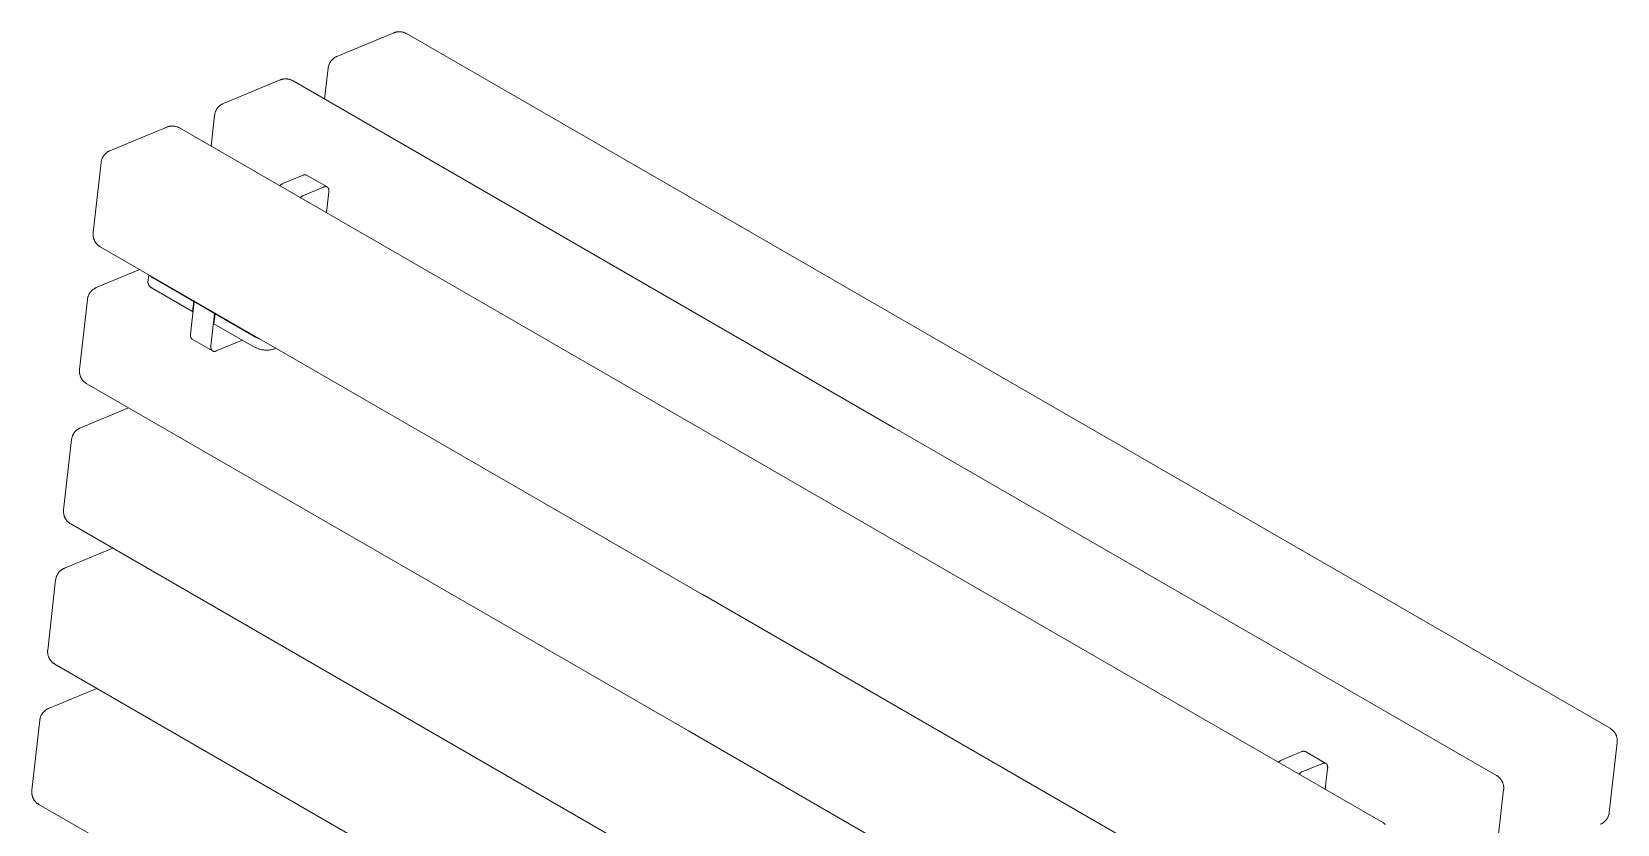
# Model space of a CAD drawing. Header units: inches. Extents: x -6 to 177, y -6 to 113.
# Drawn here: x 155.22 to 176.78, y 101.92 to 112.7 of the extents above; entities that cross this region are included whole.
import ezdxf

# ---------------------------------------------------------------- set-up
doc = ezdxf.new("R2010")
doc.units = ezdxf.units.IN
doc.layers.add('ZANO_R', color=7, linetype='Continuous', lineweight=0)

msp = doc.modelspace()

# ---------------------------------------------------------------- linework, layer by layer
at = {"layer": 'ZANO_R'}
for p, q in [((159.37214, 112.36778), (160.14417, 112.68862)), ((160.14417, 112.68862), (160.15039, 112.69108)), ((160.15039, 112.69108), (160.15669, 112.69333)), ((160.15669, 112.69333), (160.16306, 112.69536)), ((160.16306, 112.69536), (160.1695, 112.69718)), ((160.1695, 112.69718), (160.17599, 112.69878)), ((160.17599, 112.69878), (160.18254, 112.70015)), ((160.18254, 112.70015), (160.18913, 112.7013)), ((160.18913, 112.7013), (160.19575, 112.70223)), ((160.19575, 112.70223), (160.20241, 112.70293)), ((160.20241, 112.70293), (160.20908, 112.70341)), ((160.20908, 112.70341), (160.21576, 112.70365)), ((160.21576, 112.70365), (160.22245, 112.70367)), ((160.22245, 112.70367), (160.22914, 112.70347)), ((160.22914, 112.70347), (160.23582, 112.70303)), ((160.23582, 112.70303), (160.24247, 112.70237)), ((160.24247, 112.70237), (160.2491, 112.70149)), ((160.2491, 112.70149), (160.2557, 112.70038)), ((160.2557, 112.70038), (160.26225, 112.69904)), ((160.26225, 112.69904), (160.26876, 112.69749)), ((160.26876, 112.69749), (160.27521, 112.69571)), ((160.27521, 112.69571), (160.28159, 112.69372)), ((160.28159, 112.69372), (160.28791, 112.69151)), ((160.28791, 112.69151), (160.29414, 112.68908)), ((160.29414, 112.68908), (160.30029, 112.68645)), ((160.30029, 112.68645), (160.30635, 112.68361)), ((160.30635, 112.68361), (160.3123, 112.68056)), ((160.3123, 112.68056), (160.31815, 112.67732)), ((160.31815, 112.67732), (168.49946, 107.95384)), ((159.31537, 112.33175), (159.32045, 112.3362)), ((159.32045, 112.3362), (159.32568, 112.34048)), ((159.32568, 112.34048), (159.33105, 112.34458)), ((159.33105, 112.34458), (159.33657, 112.34848)), ((159.33657, 112.34848), (159.34221, 112.3522)), ((159.34221, 112.3522), (159.34797, 112.35572)), ((159.34797, 112.35572), (159.35386, 112.35905)), ((159.35386, 112.35905), (159.35985, 112.36217)), ((159.35985, 112.36217), (159.36595, 112.36508)), ((159.36595, 112.36508), (159.37214, 112.36778)), ((159.20435, 111.78723), (159.25208, 112.20816)), ((159.25208, 112.20816), (159.25296, 112.21486)), ((159.25296, 112.21486), (159.25406, 112.22153)), ((159.25406, 112.22153), (159.2554, 112.22815)), ((159.2554, 112.22815), (159.25696, 112.23472)), ((159.25696, 112.23472), (159.25874, 112.24124)), ((159.25874, 112.24124), (159.26075, 112.24769)), ((159.26075, 112.24769), (159.26298, 112.25407)), ((159.26298, 112.25407), (159.26542, 112.26037)), ((159.26542, 112.26037), (159.26808, 112.26658)), ((159.26808, 112.26658), (159.27095, 112.2727)), ((159.27095, 112.2727), (159.27403, 112.27871)), ((159.27403, 112.27871), (159.27732, 112.28462)), ((159.27732, 112.28462), (159.2808, 112.29041)), ((159.2808, 112.29041), (159.28449, 112.29607)), ((159.28449, 112.29607), (159.28836, 112.30161)), ((159.28836, 112.30161), (159.29242, 112.30701)), ((159.29242, 112.30701), (159.29667, 112.31226)), ((159.29667, 112.31226), (159.30109, 112.31737)), ((159.30109, 112.31737), (159.30568, 112.32233)), ((159.30568, 112.32233), (159.31045, 112.32712)), ((159.31045, 112.32712), (159.31537, 112.33175)), ((157.8281, 111.72609), (158.60012, 112.04693)), ((158.60012, 112.04693), (158.60634, 112.04939)), ((158.60634, 112.04939), (158.61264, 112.05164)), ((158.61264, 112.05164), (158.61901, 112.05368)), ((158.61901, 112.05368), (158.62545, 112.05549)), ((158.62545, 112.05549), (158.63195, 112.05709)), ((158.63195, 112.05709), (158.63849, 112.05846)), ((158.63849, 112.05846), (158.64508, 112.05962)), ((158.64508, 112.05962), (158.65171, 112.06054)), ((158.65171, 112.06054), (158.65836, 112.06124)), ((158.65836, 112.06124), (158.66503, 112.06172)), ((158.66503, 112.06172), (158.67172, 112.06197)), ((158.67172, 112.06197), (158.67841, 112.06199)), ((158.67841, 112.06199), (158.68509, 112.06178)), ((158.68509, 112.06178), (158.69177, 112.06135)), ((158.69177, 112.06135), (158.69843, 112.06069)), ((158.69843, 112.06069), (158.70506, 112.0598)), ((158.70506, 112.0598), (158.71165, 112.05869)), ((158.71165, 112.05869), (158.71821, 112.05736)), ((158.71821, 112.05736), (158.72471, 112.0558)), ((158.72471, 112.0558), (158.73116, 112.05402)), ((158.73116, 112.05402), (158.73755, 112.05203)), ((158.73755, 112.05203), (158.74386, 112.04982)), ((158.74386, 112.04982), (158.7501, 112.0474)), ((158.7501, 112.0474), (158.75625, 112.04476)), ((158.75625, 112.04476), (158.7623, 112.04192)), ((158.7623, 112.04192), (158.76826, 112.03888)), ((158.76826, 112.03888), (158.77411, 112.03563)), ((158.77411, 112.03563), (166.95541, 107.31215)), ((157.7664, 111.68543), (157.77132, 111.69006)), ((157.77132, 111.69006), (157.7764, 111.69451)), ((157.7764, 111.69451), (157.78163, 111.69879)), ((157.78163, 111.69879), (157.78701, 111.70289)), ((157.78701, 111.70289), (157.79252, 111.7068)), ((157.79252, 111.7068), (157.79816, 111.71052)), ((157.79816, 111.71052), (157.80393, 111.71404)), ((157.80393, 111.71404), (157.80981, 111.71736)), ((157.80981, 111.71736), (157.81581, 111.72048)), ((157.81581, 111.72048), (157.8219, 111.72339)), ((157.8219, 111.72339), (157.8281, 111.72609)), ((157.66031, 111.14554), (157.70803, 111.56647)), ((157.70803, 111.56647), (157.70891, 111.57317)), ((157.70891, 111.57317), (157.71002, 111.57984)), ((157.71002, 111.57984), (157.71135, 111.58646)), ((157.71135, 111.58646), (157.71291, 111.59304)), ((157.71291, 111.59304), (157.71469, 111.59955)), ((157.71469, 111.59955), (157.7167, 111.606)), ((157.7167, 111.606), (157.71893, 111.61238)), ((157.71893, 111.61238), (157.72138, 111.61868)), ((157.72138, 111.61868), (157.72404, 111.62489)), ((157.72404, 111.62489), (157.72691, 111.63101)), ((157.72691, 111.63101), (157.72999, 111.63702)), ((157.72999, 111.63702), (157.73327, 111.64293)), ((157.73327, 111.64293), (157.73676, 111.64872)), ((157.73676, 111.64872), (157.74044, 111.65438)), ((157.74044, 111.65438), (157.74431, 111.65992)), ((157.74431, 111.65992), (157.74837, 111.66532)), ((157.74837, 111.66532), (157.75262, 111.67058)), ((157.75262, 111.67058), (157.75704, 111.67569)), ((157.75704, 111.67569), (157.76164, 111.68064)), ((157.76164, 111.68064), (157.7664, 111.68543)), ((156.28405, 111.0844), (157.05607, 111.40524)), ((157.05607, 111.40524), (157.06229, 111.40771)), ((157.06229, 111.40771), (157.06859, 111.40996)), ((157.06859, 111.40996), (157.07497, 111.41199)), ((157.07497, 111.41199), (157.0814, 111.41381)), ((157.0814, 111.41381), (157.0879, 111.4154)), ((157.0879, 111.4154), (157.09445, 111.41678)), ((157.09445, 111.41678), (157.10104, 111.41793)), ((157.10104, 111.41793), (157.10766, 111.41885)), ((157.10766, 111.41885), (157.11431, 111.41956)), ((157.11431, 111.41956), (157.12099, 111.42003)), ((157.12099, 111.42003), (157.12767, 111.42028)), ((157.12767, 111.42028), (157.13436, 111.4203)), ((157.13436, 111.4203), (157.14105, 111.42009)), ((157.14105, 111.42009), (157.14772, 111.41966)), ((157.14772, 111.41966), (157.15438, 111.419)), ((157.15438, 111.419), (157.16101, 111.41811)), ((157.16101, 111.41811), (157.16761, 111.417)), ((157.16761, 111.417), (157.17416, 111.41567)), ((157.17416, 111.41567), (157.18067, 111.41411)), ((157.18067, 111.41411), (157.18712, 111.41234)), ((157.18712, 111.41234), (157.1935, 111.41034)), ((157.1935, 111.41034), (157.19982, 111.40813)), ((157.19982, 111.40813), (157.20605, 111.40571)), ((157.20605, 111.40571), (157.2122, 111.40308)), ((157.2122, 111.40308), (157.21826, 111.40023)), ((157.21826, 111.40023), (157.22421, 111.39719)), ((157.22421, 111.39719), (157.23006, 111.39394)), ((157.23006, 111.39394), (165.41137, 106.67046)), ((156.21759, 111.03895), (156.22235, 111.04374)), ((156.22235, 111.04374), (156.22728, 111.04837)), ((156.22728, 111.04837), (156.23236, 111.05283)), ((156.23236, 111.05283), (156.23759, 111.0571)), ((156.23759, 111.0571), (156.24296, 111.0612)), ((156.24296, 111.0612), (156.24847, 111.06511)), ((156.24847, 111.06511), (156.25411, 111.06883)), ((156.25411, 111.06883), (156.25988, 111.07235)), ((156.25988, 111.07235), (156.26576, 111.07567)), ((156.26576, 111.07567), (156.27176, 111.07879)), ((156.27176, 111.07879), (156.27786, 111.0817)), ((156.27786, 111.0817), (156.28405, 111.0844)), ((156.05583, 109.97089), (156.16399, 110.92478)), ((156.16399, 110.92478), (156.16486, 110.93148)), ((156.16486, 110.93148), (156.16597, 110.93815)), ((156.16597, 110.93815), (156.1673, 110.94477)), ((156.1673, 110.94477), (156.16886, 110.95135)), ((156.16886, 110.95135), (156.17065, 110.95787)), ((156.17065, 110.95787), (156.17266, 110.96432)), ((156.17266, 110.96432), (156.17488, 110.9707)), ((156.17488, 110.9707), (156.17733, 110.977)), ((156.17733, 110.977), (156.17999, 110.98321)), ((156.17999, 110.98321), (156.18286, 110.98932)), ((156.18286, 110.98932), (156.18594, 110.99534)), ((156.18594, 110.99534), (156.18923, 111.00124)), ((156.18923, 111.00124), (156.19271, 111.00703)), ((156.19271, 111.00703), (156.19639, 111.0127)), ((156.19639, 111.0127), (156.20027, 111.01823)), ((156.20027, 111.01823), (156.20433, 111.02363)), ((156.20433, 111.02363), (156.20857, 111.02889)), ((156.20857, 111.02889), (156.213, 111.034)), ((156.213, 111.034), (156.21759, 111.03895)), ((158.60007, 110.61289), (158.59687, 110.60979)), ((158.60336, 110.61588), (158.60007, 110.61289)), ((158.60674, 110.61876), (158.60336, 110.61588)), ((158.61022, 110.62154), (158.60674, 110.61876)), ((158.61377, 110.62422), (158.61022, 110.62154)), ((158.61741, 110.62677), (158.61377, 110.62422)), ((158.62113, 110.62922), (158.61741, 110.62677)), ((158.62492, 110.63155), (158.62113, 110.62922)), ((158.62492, 110.63155), (158.62774, 110.63312)), ((158.62774, 110.63312), (158.63062, 110.63461)), ((158.63062, 110.63461), (158.63354, 110.636)), ((158.63354, 110.636), (158.63651, 110.6373)), ((158.91223, 110.75189), (158.63651, 110.6373)), ((158.91387, 110.75268), (158.91223, 110.75189)), ((158.91554, 110.75341), (158.91387, 110.75268)), ((158.91724, 110.75408), (158.91554, 110.75341)), ((158.91895, 110.75469), (158.91724, 110.75408)), ((158.92069, 110.75525), (158.91895, 110.75469)), ((158.92244, 110.75574), (158.92069, 110.75525)), ((158.92421, 110.75618), (158.92244, 110.75574)), ((158.92599, 110.75655), (158.92421, 110.75618)), ((158.92779, 110.75687), (158.92599, 110.75655)), ((158.92959, 110.75712), (158.92779, 110.75687)), ((158.9314, 110.75731), (158.92959, 110.75712)), ((158.93322, 110.75744), (158.9314, 110.75731)), ((158.93504, 110.7575), (158.93322, 110.75744)), ((158.93687, 110.75751), (158.93504, 110.7575)), ((158.93869, 110.75745), (158.93687, 110.75751)), ((158.9405, 110.75733), (158.93869, 110.75745)), ((158.94232, 110.75714), (158.9405, 110.75733)), ((158.94412, 110.7569), (158.94232, 110.75714)), ((158.94592, 110.75659), (158.94412, 110.7569)), ((158.9477, 110.75623), (158.94592, 110.75659)), ((158.94948, 110.7558), (158.9477, 110.75623)), ((158.95123, 110.75531), (158.94948, 110.7558)), ((158.95297, 110.75476), (158.95123, 110.75531)), ((158.95469, 110.75415), (158.95297, 110.75476)), ((158.95638, 110.75349), (158.95469, 110.75415)), ((158.95806, 110.75276), (158.95638, 110.75349)), ((158.9597, 110.75198), (158.95806, 110.75276)), ((158.9597, 110.75198), (159.23718, 110.59178)), ((158.59687, 110.60979), (158.59377, 110.6066)), ((158.87529, 110.44905), (158.87219, 110.44586)), ((158.87848, 110.45214), (158.87529, 110.44905)), ((158.88178, 110.45513), (158.87848, 110.45214)), ((158.88516, 110.45802), (158.88178, 110.45513)), ((158.88863, 110.4608), (158.88516, 110.45802)), ((158.89219, 110.46347), (158.88863, 110.4608)), ((158.89583, 110.46603), (158.89219, 110.46347)), ((158.89954, 110.46847), (158.89583, 110.46603)), ((158.90333, 110.4708), (158.89954, 110.46847)), ((158.90616, 110.47238), (158.90333, 110.4708)), ((158.90903, 110.47387), (158.90616, 110.47238)), ((158.91196, 110.47526), (158.90903, 110.47387)), ((158.91492, 110.47656), (158.91196, 110.47526)), ((159.19064, 110.59115), (158.91492, 110.47656)), ((159.19248, 110.59188), (159.19064, 110.59115)), ((159.19432, 110.59258), (159.19248, 110.59188)), ((159.19617, 110.59322), (159.19432, 110.59258)), ((159.19803, 110.59382), (159.19617, 110.59322)), ((159.19989, 110.59437), (159.19803, 110.59382)), ((159.20176, 110.59487), (159.19989, 110.59437)), ((159.20363, 110.59531), (159.20176, 110.59487)), ((159.2055, 110.5957), (159.20363, 110.59531)), ((159.20737, 110.59603), (159.2055, 110.5957)), ((159.20924, 110.5963), (159.20737, 110.59603)), ((159.2111, 110.59651), (159.20924, 110.5963)), ((159.21296, 110.59666), (159.2111, 110.59651)), ((159.2148, 110.59675), (159.21296, 110.59666)), ((159.21572, 110.59677), (159.2148, 110.59675)), ((159.21664, 110.59677), (159.21572, 110.59677)), ((159.21756, 110.59676), (159.21664, 110.59677)), ((159.21847, 110.59673), (159.21756, 110.59676)), ((159.21937, 110.59669), (159.21847, 110.59673)), ((159.22028, 110.59662), (159.21937, 110.59669)), ((159.22118, 110.59655), (159.22028, 110.59662)), ((159.22207, 110.59645), (159.22118, 110.59655)), ((159.22296, 110.59634), (159.22207, 110.59645)), ((159.22385, 110.59621), (159.22296, 110.59634)), ((159.22473, 110.59606), (159.22385, 110.59621)), ((159.22561, 110.5959), (159.22473, 110.59606)), ((159.22648, 110.59572), (159.22561, 110.5959)), ((159.22734, 110.59552), (159.22648, 110.59572)), ((159.2282, 110.5953), (159.22734, 110.59552)), ((159.22905, 110.59507), (159.2282, 110.5953)), ((159.2299, 110.59482), (159.22905, 110.59507)), ((159.22959, 110.23951), (159.26177, 110.52332)), ((159.23074, 110.59455), (159.2299, 110.59482)), ((159.23157, 110.59426), (159.23074, 110.59455)), ((159.23239, 110.59396), (159.23157, 110.59426)), ((159.23321, 110.59364), (159.23239, 110.59396)), ((159.23402, 110.5933), (159.23321, 110.59364)), ((159.23482, 110.59294), (159.23402, 110.5933)), ((159.23561, 110.59257), (159.23482, 110.59294)), ((159.2364, 110.59218), (159.23561, 110.59257)), ((159.23717, 110.59177), (159.2364, 110.59218)), ((159.23794, 110.59134), (159.23717, 110.59177)), ((159.2387, 110.5909), (159.23794, 110.59134)), ((159.23945, 110.59043), (159.2387, 110.5909)), ((159.24019, 110.58996), (159.23945, 110.59043)), ((159.24092, 110.58946), (159.24019, 110.58996)), ((159.24164, 110.58895), (159.24092, 110.58946)), ((159.24235, 110.58842), (159.24164, 110.58895)), ((159.24305, 110.58787), (159.24235, 110.58842)), ((159.24374, 110.58731), (159.24305, 110.58787)), ((159.24442, 110.58673), (159.24374, 110.58731)), ((159.24508, 110.58613), (159.24442, 110.58673)), ((159.24574, 110.58552), (159.24508, 110.58613)), ((159.24638, 110.58489), (159.24574, 110.58552)), ((159.24702, 110.58425), (159.24638, 110.58489)), ((159.24764, 110.58359), (159.24702, 110.58425)), ((159.24825, 110.58291), (159.24764, 110.58359)), ((159.24885, 110.58222), (159.24825, 110.58291)), ((159.24944, 110.58151), (159.24885, 110.58222)), ((159.25001, 110.58079), (159.24944, 110.58151)), ((159.25058, 110.58005), (159.25001, 110.58079)), ((159.25113, 110.5793), (159.25058, 110.58005)), ((159.25167, 110.57853), (159.25113, 110.5793)), ((159.25219, 110.57775), (159.25167, 110.57853)), ((159.25271, 110.57696), (159.25219, 110.57775)), ((159.25321, 110.57615), (159.25271, 110.57696)), ((159.25369, 110.57533), (159.25321, 110.57615)), ((159.25417, 110.57449), (159.25369, 110.57533)), ((159.25463, 110.57364), (159.25417, 110.57449)), ((159.25508, 110.57278), (159.25463, 110.57364)), ((159.25552, 110.57191), (159.25508, 110.57278)), ((159.25635, 110.57012), (159.25552, 110.57191)), ((159.25713, 110.56829), (159.25635, 110.57012)), ((159.25785, 110.56642), (159.25713, 110.56829)), ((159.25853, 110.5645), (159.25785, 110.56642)), ((159.25915, 110.56255), (159.25853, 110.5645)), ((159.25972, 110.56055), (159.25915, 110.56255)), ((159.26023, 110.55853), (159.25972, 110.56055)), ((159.26069, 110.55647), (159.26023, 110.55853)), ((159.2611, 110.55438), (159.26069, 110.55647)), ((159.26146, 110.55226), (159.2611, 110.55438)), ((159.26177, 110.55011), (159.26146, 110.55226)), ((159.26203, 110.54795), (159.26177, 110.55011)), ((159.26177, 110.52332), (159.26221, 110.52784)), ((159.26223, 110.54576), (159.26203, 110.54795)), ((159.26221, 110.52784), (159.26236, 110.5301)), ((159.26239, 110.54356), (159.26223, 110.54576)), ((159.26236, 110.5301), (159.26248, 110.53236)), ((159.2625, 110.54134), (159.26239, 110.54356)), ((159.26248, 110.53236), (159.26255, 110.53462)), ((159.26256, 110.53911), (159.2625, 110.54134)), ((159.26255, 110.53462), (159.26258, 110.53687)), ((159.26258, 110.53687), (159.26256, 110.53911)), ((156.05478, 109.9575), (156.05519, 109.9642)), ((156.05519, 109.9642), (156.05583, 109.97089)), ((156.05459, 109.95078), (156.05478, 109.9575)), ((156.05464, 109.94407), (156.05459, 109.95078)), ((156.05491, 109.93735), (156.05464, 109.94407)), ((156.05541, 109.93066), (156.05491, 109.93735)), ((156.05614, 109.92398), (156.05541, 109.93066)), ((156.0571, 109.91733), (156.05614, 109.92398)), ((156.05828, 109.91072), (156.0571, 109.91733)), ((156.05969, 109.90415), (156.05828, 109.91072)), ((156.06132, 109.89764), (156.05969, 109.90415)), ((156.06317, 109.89118), (156.06132, 109.89764)), ((156.06525, 109.88479), (156.06317, 109.89118)), ((156.06754, 109.87848), (156.06525, 109.88479)), ((156.07004, 109.87224), (156.06754, 109.87848)), ((156.07275, 109.8661), (156.07004, 109.87224)), ((156.07567, 109.86005), (156.07275, 109.8661)), ((156.0788, 109.8541), (156.07567, 109.86005)), ((156.08213, 109.84827), (156.0788, 109.8541)), ((156.08565, 109.84255), (156.08213, 109.84827)), ((156.08937, 109.83696), (156.08565, 109.84255)), ((156.09328, 109.83149), (156.08937, 109.83696)), ((156.09737, 109.82617), (156.09328, 109.83149)), ((156.10164, 109.82098), (156.09737, 109.82617)), ((156.10608, 109.81595), (156.10164, 109.82098)), ((156.1107, 109.81106), (156.10608, 109.81595)), ((156.11547, 109.80634), (156.1107, 109.81106)), ((156.12041, 109.80179), (156.11547, 109.80634)), ((156.1255, 109.7974), (156.12041, 109.80179)), ((156.13073, 109.79319), (156.1255, 109.7974)), ((156.13611, 109.78917), (156.13073, 109.79319)), ((156.14162, 109.78532), (156.13611, 109.78917)), ((156.14726, 109.78167), (156.14162, 109.78532)), ((156.15302, 109.77821), (156.14726, 109.78167)), ((164.3349, 105.0544), (156.15302, 109.77821)), ((156.09918, 109.22213), (156.69052, 109.46789)), ((156.79983, 109.2968), (156.81132, 109.39814)), ((156.83259, 109.38587), (156.83611, 109.38205)), ((156.83611, 109.38205), (156.83977, 109.37835)), ((156.83977, 109.37835), (156.84354, 109.37478)), ((156.84354, 109.37478), (156.84744, 109.37133)), ((156.84744, 109.37133), (156.85145, 109.36802)), ((156.85145, 109.36802), (156.85556, 109.36485)), ((156.85556, 109.36485), (156.85978, 109.36182)), ((156.85978, 109.36182), (156.86411, 109.35893)), ((156.86411, 109.35893), (156.86852, 109.35619)), ((156.86852, 109.35619), (156.87303, 109.35359)), ((156.87303, 109.35359), (157.42429, 109.03532)), ((155.98578, 109.0956), (155.98779, 109.10205)), ((155.98779, 109.10205), (155.99001, 109.10843)), ((155.99001, 109.10843), (155.99246, 109.11473)), ((155.99246, 109.11473), (155.99512, 109.12094)), ((155.99512, 109.12094), (155.99799, 109.12705)), ((155.99799, 109.12705), (156.00107, 109.13307)), ((156.00107, 109.13307), (156.00436, 109.13897)), ((156.00436, 109.13897), (156.00784, 109.14476)), ((156.00784, 109.14476), (156.01152, 109.15043)), ((156.01152, 109.15043), (156.0154, 109.15596)), ((156.0154, 109.15596), (156.01946, 109.16136)), ((156.01946, 109.16136), (156.0237, 109.16662)), ((156.0237, 109.16662), (156.02813, 109.17173)), ((156.02813, 109.17173), (156.03272, 109.17668)), ((156.03272, 109.17668), (156.03748, 109.18148)), ((156.03748, 109.18148), (156.04241, 109.1861)), ((156.04241, 109.1861), (156.04749, 109.19056)), ((156.04749, 109.19056), (156.05272, 109.19484)), ((156.05272, 109.19484), (156.05809, 109.19893)), ((156.05809, 109.19893), (156.0636, 109.20284)), ((156.0636, 109.20284), (156.06924, 109.20656)), ((156.06924, 109.20656), (156.07501, 109.21008)), ((156.07501, 109.21008), (156.08089, 109.2134)), ((156.08089, 109.2134), (156.08689, 109.21652)), ((156.08689, 109.21652), (156.09299, 109.21943)), ((156.09299, 109.21943), (156.09918, 109.22213)), ((156.79983, 109.2968), (156.80008, 109.29367)), ((156.80008, 109.29367), (156.80045, 109.29055)), ((156.80045, 109.29055), (156.80092, 109.28744)), ((156.80092, 109.28744), (156.8015, 109.28436)), ((156.8015, 109.28436), (156.80218, 109.28129)), ((156.80218, 109.28129), (156.80296, 109.27825)), ((156.80296, 109.27825), (156.80385, 109.27524)), ((156.80385, 109.27524), (156.80484, 109.27226)), ((156.80484, 109.27226), (156.80594, 109.26931)), ((156.80594, 109.26931), (156.80713, 109.26641)), ((156.80713, 109.26641), (156.80842, 109.26355)), ((156.80842, 109.26355), (156.80981, 109.26073)), ((156.80981, 109.26073), (156.81129, 109.25796)), ((156.81129, 109.25796), (156.81287, 109.25525)), ((156.81287, 109.25525), (156.81454, 109.25259)), ((156.81454, 109.25259), (156.81629, 109.24998)), ((156.81629, 109.24998), (156.81814, 109.24744)), ((156.81814, 109.24744), (156.82007, 109.24497)), ((156.82007, 109.24497), (156.82209, 109.24256)), ((156.82209, 109.24256), (156.82418, 109.24022)), ((156.82418, 109.24022), (156.82636, 109.23796)), ((156.82636, 109.23796), (156.82861, 109.23577)), ((156.82861, 109.23577), (156.83093, 109.23365)), ((156.83093, 109.23365), (156.83333, 109.23162)), ((156.83333, 109.23162), (156.83579, 109.22967)), ((156.83579, 109.22967), (156.83832, 109.22781)), ((156.83832, 109.22781), (156.84091, 109.22604)), ((156.84091, 109.22604), (156.84356, 109.22435)), ((156.84356, 109.22435), (156.84626, 109.22275)), ((156.84626, 109.22275), (156.84902, 109.22125)), ((156.84902, 109.22125), (156.85183, 109.21985)), ((156.85183, 109.21985), (156.85468, 109.21854)), ((156.85468, 109.21854), (156.85758, 109.21732)), ((156.85758, 109.21732), (157.40884, 108.89905)), ((155.87096, 108.10862), (155.97912, 109.06252)), ((155.97912, 109.06252), (155.97999, 109.06922)), ((155.97999, 109.06922), (155.9811, 109.07588)), ((155.9811, 109.07588), (155.98243, 109.08251)), ((155.98243, 109.08251), (155.98399, 109.08908)), ((155.98399, 109.08908), (155.98578, 109.0956)), ((157.42986, 109.03211), (157.37965, 108.58923)), ((157.40884, 108.89905), (157.42429, 109.03532)), ((157.40884, 108.89905), (157.41507, 108.90164)), ((157.42429, 109.03532), (157.43327, 109.03906)), ((157.43884, 109.03584), (157.42986, 109.03211)), ((157.70828, 108.87137), (157.42986, 109.03211)), ((157.70828, 108.87137), (157.65806, 108.42848)), ((157.71384, 108.86815), (157.69839, 108.73188)), ((157.69839, 108.73188), (158.24965, 108.41361)), ((157.71726, 108.8751), (157.70828, 108.87137)), ((157.72283, 108.87188), (157.71384, 108.86815)), ((157.71384, 108.86815), (158.2651, 108.54988)), ((157.37783, 108.57556), (157.37781, 108.57326)), ((157.37781, 108.57326), (157.37786, 108.57095)), ((157.37794, 108.57786), (157.37783, 108.57556)), ((157.37786, 108.57095), (157.37799, 108.56865)), ((157.37812, 108.58015), (157.37794, 108.57786)), ((157.37799, 108.56865), (157.37821, 108.56636)), ((157.37838, 108.58244), (157.37812, 108.58015)), ((157.37821, 108.56636), (157.3785, 108.56408)), ((157.37873, 108.58472), (157.37838, 108.58244)), ((157.3785, 108.56408), (157.37887, 108.56181)), ((157.37915, 108.58698), (157.37873, 108.58472)), ((157.37887, 108.56181), (157.37932, 108.55955)), ((157.37965, 108.58923), (157.37915, 108.58698)), ((157.37932, 108.55955), (157.37985, 108.55731)), ((157.37985, 108.55731), (157.38045, 108.55509)), ((157.38045, 108.55509), (157.38114, 108.55289)), ((157.38114, 108.55289), (157.38189, 108.55071)), ((157.38189, 108.55071), (157.38273, 108.54857)), ((157.38273, 108.54857), (157.38363, 108.54645)), ((157.38363, 108.54645), (157.38461, 108.54436)), ((157.38461, 108.54436), (157.38566, 108.54232)), ((157.38566, 108.54232), (157.38678, 108.5403)), ((157.38678, 108.5403), (157.38797, 108.53833)), ((157.38797, 108.53833), (157.38923, 108.5364)), ((157.38923, 108.5364), (157.39055, 108.53452)), ((157.39055, 108.53452), (157.39194, 108.53268)), ((157.39194, 108.53268), (157.39339, 108.53089)), ((157.39339, 108.53089), (157.3949, 108.52915)), ((157.3949, 108.52915), (157.39647, 108.52747)), ((157.39647, 108.52747), (157.3981, 108.52584)), ((157.3981, 108.52584), (157.39978, 108.52427)), ((157.39978, 108.52427), (157.40151, 108.52276)), ((157.40151, 108.52276), (157.4033, 108.52131)), ((157.68113, 108.3609), (157.4033, 108.52131)), ((157.72919, 108.36066), (158.08515, 108.50859)), ((158.2651, 108.54988), (158.27309, 108.54554)), ((158.27309, 108.54554), (158.2812, 108.54146)), ((158.2812, 108.54146), (158.28945, 108.53764)), ((158.28945, 108.53764), (158.29781, 108.53409)), ((158.29781, 108.53409), (158.30628, 108.53081)), ((158.30628, 108.53081), (158.31485, 108.52781)), ((158.31485, 108.52781), (158.32352, 108.52508)), ((157.65728, 108.41718), (157.65725, 108.41493)), ((157.65725, 108.41493), (157.65727, 108.41269)), ((157.65727, 108.41269), (157.65733, 108.41046)), ((157.65735, 108.41944), (157.65728, 108.41718)), ((157.65733, 108.41046), (157.65744, 108.40824)), ((157.65747, 108.4217), (157.65735, 108.41944)), ((157.65744, 108.40824), (157.6576, 108.40604)), ((157.65763, 108.42396), (157.65747, 108.4217)), ((157.6576, 108.40604), (157.65781, 108.40386)), ((157.65806, 108.42848), (157.65763, 108.42396)), ((157.65781, 108.40386), (157.65807, 108.40169)), ((157.65807, 108.40169), (157.65837, 108.39955)), ((157.65837, 108.39955), (157.65873, 108.39743)), ((157.65873, 108.39743), (157.65914, 108.39534)), ((157.65914, 108.39534), (157.6596, 108.39328)), ((157.6596, 108.39328), (157.66012, 108.39125)), ((157.66012, 108.39125), (157.66069, 108.38926)), ((157.66069, 108.38926), (157.66131, 108.3873)), ((157.66131, 108.3873), (157.66198, 108.38538)), ((157.66198, 108.38538), (157.66271, 108.38351)), ((157.66271, 108.38351), (157.66349, 108.38168)), ((157.66349, 108.38168), (157.66432, 108.3799)), ((157.66432, 108.3799), (157.66475, 108.37902)), ((157.66475, 108.37902), (157.6652, 108.37816)), ((157.6652, 108.37816), (157.66567, 108.37731)), ((157.66567, 108.37731), (157.66614, 108.37648)), ((157.66614, 108.37648), (157.66663, 108.37566)), ((157.66663, 108.37566), (157.66713, 108.37485)), ((157.66713, 108.37485), (157.66764, 108.37405)), ((157.66764, 108.37405), (157.66817, 108.37327)), ((157.66817, 108.37327), (157.66871, 108.37251)), ((157.66871, 108.37251), (157.66926, 108.37175)), ((157.66926, 108.37175), (157.66982, 108.37102)), ((157.66982, 108.37102), (157.6704, 108.37029)), ((157.6704, 108.37029), (157.67098, 108.36959)), ((157.67098, 108.36959), (157.67158, 108.3689)), ((157.67158, 108.3689), (157.67219, 108.36822)), ((157.67219, 108.36822), (157.67282, 108.36756)), ((157.67282, 108.36756), (157.67345, 108.36691)), ((157.67345, 108.36691), (157.67409, 108.36628)), ((157.67409, 108.36628), (157.67475, 108.36567)), ((157.67475, 108.36567), (157.67542, 108.36508)), ((157.67542, 108.36508), (157.6761, 108.3645)), ((157.6761, 108.3645), (157.67679, 108.36393)), ((157.67679, 108.36393), (157.67749, 108.36339)), ((157.67749, 108.36339), (157.6782, 108.36286)), ((157.6782, 108.36286), (157.67892, 108.36234)), ((157.67892, 108.36234), (157.67965, 108.36185)), ((157.67965, 108.36185), (157.68039, 108.36137)), ((157.68039, 108.36137), (157.68113, 108.36091)), ((157.68113, 108.36091), (157.68189, 108.36046)), ((157.68189, 108.36046), (157.68266, 108.36004)), ((157.68266, 108.36004), (157.68344, 108.35963)), ((157.68344, 108.35963), (157.68422, 108.35924)), ((157.68422, 108.35924), (157.68501, 108.35886)), ((157.68501, 108.35886), (157.68582, 108.35851)), ((157.68582, 108.35851), (157.68663, 108.35817)), ((157.68663, 108.35817), (157.68744, 108.35785)), ((157.68744, 108.35785), (157.68827, 108.35754)), ((157.68827, 108.35754), (157.6891, 108.35726)), ((157.6891, 108.35726), (157.68994, 108.35699)), ((157.68994, 108.35699), (157.69078, 108.35674)), ((157.69078, 108.35674), (157.69164, 108.3565)), ((157.69164, 108.3565), (157.69249, 108.35629)), ((157.69249, 108.35629), (157.69336, 108.35609)), ((157.69336, 108.35609), (157.69423, 108.35591)), ((157.69423, 108.35591), (157.6951, 108.35574)), ((157.6951, 108.35574), (157.69598, 108.3556)), ((157.69598, 108.3556), (157.69687, 108.35547)), ((157.69687, 108.35547), (157.69776, 108.35535)), ((157.69776, 108.35535), (157.69866, 108.35526)), ((157.69866, 108.35526), (157.69956, 108.35518)), ((157.69956, 108.35518), (157.70046, 108.35512)), ((157.70046, 108.35512), (157.70137, 108.35507)), ((157.70137, 108.35507), (157.70228, 108.35504)), ((157.70228, 108.35504), (157.70319, 108.35503)), ((157.70319, 108.35503), (157.70411, 108.35504)), ((157.70411, 108.35504), (157.70503, 108.35506)), ((157.70503, 108.35506), (157.70688, 108.35514)), ((157.70688, 108.35514), (157.70873, 108.35529)), ((157.70873, 108.35529), (157.7106, 108.35551)), ((157.7106, 108.35551), (157.71246, 108.35578)), ((157.71246, 108.35578), (157.71433, 108.35611)), ((157.71433, 108.35611), (157.7162, 108.3565)), ((157.7162, 108.3565), (157.71807, 108.35694)), ((157.71807, 108.35694), (157.71994, 108.35743)), ((157.71994, 108.35743), (157.7218, 108.35798)), ((157.7218, 108.35798), (157.72366, 108.35858)), ((157.72366, 108.35858), (157.72551, 108.35923)), ((157.72551, 108.35923), (157.72736, 108.35992)), ((157.72736, 108.35992), (157.72919, 108.36066)), ((158.24965, 108.41361), (158.26027, 108.40822)), ((158.26027, 108.40822), (158.27106, 108.4032)), ((158.27106, 108.4032), (158.28202, 108.39854)), ((158.28202, 108.39854), (158.29312, 108.39425)), ((158.29312, 108.39425), (158.30436, 108.39034)), ((158.30436, 108.39034), (158.31573, 108.3868)), ((158.31573, 108.3868), (158.32721, 108.38365)), ((158.32721, 108.38365), (158.33879, 108.38089)), ((158.33879, 108.38089), (158.35045, 108.37852)), ((158.35045, 108.37852), (158.36219, 108.37654)), ((158.36219, 108.37654), (158.37399, 108.37496)), ((158.37399, 108.37496), (158.38583, 108.37377)), ((158.38583, 108.37377), (158.39771, 108.37298)), ((158.39771, 108.37298), (158.40961, 108.37259)), ((158.40961, 108.37259), (158.42151, 108.3726)), ((158.42151, 108.3726), (158.43341, 108.37301)), ((158.43341, 108.37301), (158.44528, 108.37382)), ((158.44528, 108.37382), (158.45712, 108.37503)), ((158.45712, 108.37503), (158.46892, 108.37663)), ((158.46892, 108.37663), (158.48065, 108.37863)), ((158.48065, 108.37863), (158.49231, 108.38102)), ((158.49231, 108.38102), (158.50389, 108.38381)), ((158.50389, 108.38381), (158.51536, 108.38698)), ((158.51536, 108.38698), (158.52672, 108.39053)), ((158.52672, 108.39053), (158.54407, 108.39774)), ((155.86972, 108.08851), (155.86991, 108.09523)), ((155.86977, 108.0818), (155.86972, 108.08851)), ((155.87004, 108.07509), (155.86977, 108.0818)), ((155.86991, 108.09523), (155.87032, 108.10193)), ((155.87054, 108.06839), (155.87004, 108.07509)), ((155.87032, 108.10193), (155.87096, 108.10862)), ((155.87127, 108.06171), (155.87054, 108.06839)), ((155.87223, 108.05506), (155.87127, 108.06171)), ((155.87341, 108.04845), (155.87223, 108.05506)), ((155.87482, 108.04188), (155.87341, 108.04845)), ((155.87645, 108.03537), (155.87482, 108.04188)), ((155.8783, 108.02891), (155.87645, 108.03537)), ((155.88038, 108.02252), (155.8783, 108.02891)), ((155.88266, 108.01621), (155.88038, 108.02252)), ((155.88517, 108.00997), (155.88266, 108.01621)), ((155.88788, 108.00383), (155.88517, 108.00997)), ((155.8908, 107.99778), (155.88788, 108.00383)), ((155.89393, 107.99184), (155.8908, 107.99778)), ((155.89726, 107.986), (155.89393, 107.99184)), ((155.90078, 107.98028), (155.89726, 107.986)), ((155.9045, 107.97469), (155.90078, 107.98028)), ((155.90841, 107.96923), (155.9045, 107.97469)), ((155.9125, 107.9639), (155.90841, 107.96923)), ((155.91677, 107.95871), (155.9125, 107.9639)), ((155.92121, 107.95368), (155.91677, 107.95871)), ((155.92583, 107.9488), (155.92121, 107.95368)), ((155.9306, 107.94407), (155.92583, 107.9488)), ((155.93554, 107.93952), (155.9306, 107.94407)), ((155.94063, 107.93513), (155.93554, 107.93952)), ((155.94586, 107.93092), (155.94063, 107.93513)), ((155.95124, 107.9269), (155.94586, 107.93092)), ((155.95675, 107.92306), (155.95124, 107.9269)), ((155.96239, 107.9194), (155.95675, 107.92306)), ((155.96815, 107.91595), (155.96239, 107.9194)), ((164.15003, 103.19213), (155.96815, 107.91595)), ((168.50102, 107.95294), (176.68388, 103.22856)), ((155.88288, 107.31434), (156.53834, 107.58674)), ((155.76281, 107.15472), (155.76369, 107.16142)), ((155.76369, 107.16142), (155.76479, 107.16809)), ((155.76479, 107.16809), (155.76613, 107.17471)), ((155.76613, 107.17471), (155.76769, 107.18128)), ((155.76769, 107.18128), (155.76947, 107.1878)), ((155.76947, 107.1878), (155.77148, 107.19425)), ((155.77148, 107.19425), (155.77371, 107.20063)), ((155.77371, 107.20063), (155.77615, 107.20693)), ((155.77615, 107.20693), (155.77881, 107.21314)), ((155.77881, 107.21314), (155.78169, 107.21926)), ((155.78169, 107.21926), (155.78477, 107.22527)), ((155.78477, 107.22527), (155.78805, 107.23118)), ((155.78805, 107.23118), (155.79153, 107.23697)), ((155.79153, 107.23697), (155.79522, 107.24263)), ((155.79522, 107.24263), (155.79909, 107.24817)), ((155.79909, 107.24817), (155.80315, 107.25357)), ((155.80315, 107.25357), (155.8074, 107.25883)), ((155.8074, 107.25883), (155.81182, 107.26393)), ((155.81182, 107.26393), (155.81641, 107.26889)), ((155.81641, 107.26889), (155.82118, 107.27368)), ((155.82118, 107.27368), (155.8261, 107.27831)), ((155.8261, 107.27831), (155.83118, 107.28276)), ((155.83118, 107.28276), (155.83641, 107.28704)), ((155.83641, 107.28704), (155.84179, 107.29114)), ((155.84179, 107.29114), (155.8473, 107.29505)), ((155.8473, 107.29505), (155.85294, 107.29876)), ((155.85294, 107.29876), (155.85871, 107.30229)), ((155.85871, 107.30229), (155.86459, 107.30561)), ((155.86459, 107.30561), (155.87058, 107.30873)), ((155.87058, 107.30873), (155.87668, 107.31164)), ((155.87668, 107.31164), (155.88288, 107.31434)), ((166.95697, 107.31125), (175.13984, 102.58687)), ((155.65466, 106.20082), (155.76281, 107.15472)), ((165.41293, 106.66956), (173.59579, 101.94518)), ((155.65342, 106.18072), (155.6536, 106.18743)), ((155.65346, 106.174), (155.65342, 106.18072)), ((155.65373, 106.16729), (155.65346, 106.174)), ((155.6536, 106.18743), (155.65402, 106.19414)), ((155.65423, 106.16059), (155.65373, 106.16729)), ((155.65402, 106.19414), (155.65466, 106.20082)), ((155.65496, 106.15392), (155.65423, 106.16059)), ((155.65592, 106.14727), (155.65496, 106.15392)), ((155.65711, 106.14066), (155.65592, 106.14727)), ((155.65851, 106.13409), (155.65711, 106.14066)), ((155.66015, 106.12757), (155.65851, 106.13409)), ((155.662, 106.12112), (155.66015, 106.12757)), ((155.66407, 106.11473), (155.662, 106.12112)), ((155.66636, 106.10841), (155.66407, 106.11473)), ((155.66886, 106.10218), (155.66636, 106.10841)), ((155.67158, 106.09603), (155.66886, 106.10218)), ((155.6745, 106.08999), (155.67158, 106.09603)), ((155.67763, 106.08404), (155.6745, 106.08999)), ((155.68095, 106.07821), (155.67763, 106.08404)), ((155.68448, 106.07249), (155.68095, 106.07821)), ((155.6882, 106.06689), (155.68448, 106.07249)), ((155.6921, 106.06143), (155.6882, 106.06689)), ((155.69619, 106.0561), (155.6921, 106.06143)), ((155.70046, 106.05092), (155.69619, 106.0561)), ((155.70491, 106.04588), (155.70046, 106.05092)), ((155.70952, 106.041), (155.70491, 106.04588)), ((155.7143, 106.03628), (155.70952, 106.041)), ((155.71923, 106.03172), (155.7143, 106.03628)), ((155.72432, 106.02734), (155.71923, 106.03172)), ((155.72956, 106.02313), (155.72432, 106.02734)), ((155.73493, 106.0191), (155.72956, 106.02313)), ((155.74044, 106.01526), (155.73493, 106.0191)), ((155.74608, 106.01161), (155.74044, 106.01526)), ((155.75184, 106.00815), (155.74608, 106.01161)), ((163.93373, 101.28434), (155.75184, 106.00815)), ((155.66657, 105.40654), (156.32204, 105.67895)), ((155.43835, 104.29303), (155.54651, 105.24693)), ((155.54651, 105.24693), (155.54738, 105.25363)), ((155.54738, 105.25363), (155.54849, 105.26029)), ((155.54849, 105.26029), (155.54982, 105.26692)), ((155.54982, 105.26692), (155.55138, 105.27349)), ((155.55138, 105.27349), (155.55317, 105.28001)), ((155.55317, 105.28001), (155.55517, 105.28646)), ((155.55517, 105.28646), (155.5574, 105.29284)), ((155.5574, 105.29284), (155.55985, 105.29914)), ((155.55985, 105.29914), (155.56251, 105.30535)), ((155.56251, 105.30535), (155.56538, 105.31146)), ((155.56538, 105.31146), (155.56846, 105.31748)), ((155.56846, 105.31748), (155.57174, 105.32338)), ((155.57174, 105.32338), (155.57523, 105.32917)), ((155.57523, 105.32917), (155.57891, 105.33484)), ((155.57891, 105.33484), (155.58279, 105.34037)), ((155.58279, 105.34037), (155.58685, 105.34577)), ((155.58685, 105.34577), (155.59109, 105.35103)), ((155.59109, 105.35103), (155.59551, 105.35614)), ((155.59551, 105.35614), (155.60011, 105.36109)), ((155.60011, 105.36109), (155.60487, 105.36589)), ((155.60487, 105.36589), (155.6098, 105.37051)), ((155.6098, 105.37051), (155.61488, 105.37497)), ((155.61488, 105.37497), (155.62011, 105.37925)), ((155.62011, 105.37925), (155.62548, 105.38334)), ((155.62548, 105.38334), (155.63099, 105.38725)), ((155.63099, 105.38725), (155.63663, 105.39097)), ((155.63663, 105.39097), (155.6424, 105.39449)), ((155.6424, 105.39449), (155.64828, 105.39781)), ((155.64828, 105.39781), (155.65428, 105.40093)), ((155.65428, 105.40093), (155.66038, 105.40384)), ((155.66038, 105.40384), (155.66657, 105.40654)), ((172.51875, 100.32946), (164.33588, 105.05384)), ((155.43711, 104.27292), (155.4373, 104.27964)), ((155.43715, 104.26621), (155.43711, 104.27292)), ((155.43743, 104.2595), (155.43715, 104.26621)), ((155.4373, 104.27964), (155.43771, 104.28634)), ((155.43793, 104.2528), (155.43743, 104.2595)), ((155.43771, 104.28634), (155.43835, 104.29303)), ((155.43866, 104.24612), (155.43793, 104.2528)), ((155.43962, 104.23947), (155.43866, 104.24612)), ((155.4408, 104.23286), (155.43962, 104.23947)), ((155.44221, 104.22629), (155.4408, 104.23286)), ((155.44384, 104.21978), (155.44221, 104.22629)), ((155.44569, 104.21332), (155.44384, 104.21978)), ((155.44776, 104.20693), (155.44569, 104.21332)), ((155.45005, 104.20062), (155.44776, 104.20693)), ((155.45256, 104.19438), (155.45005, 104.20062)), ((155.45527, 104.18824), (155.45256, 104.19438)), ((155.45819, 104.18219), (155.45527, 104.18824)), ((155.46132, 104.17625), (155.45819, 104.18219)), ((155.46465, 104.17041), (155.46132, 104.17625)), ((155.46817, 104.16469), (155.46465, 104.17041)), ((155.47189, 104.1591), (155.46817, 104.16469)), ((155.4758, 104.15364), (155.47189, 104.1591)), ((155.47989, 104.14831), (155.4758, 104.15364)), ((155.48416, 104.14312), (155.47989, 104.14831)), ((155.4886, 104.13809), (155.48416, 104.14312)), ((155.49322, 104.1332), (155.4886, 104.13809)), ((155.49799, 104.12848), (155.49322, 104.1332)), ((155.50293, 104.12393), (155.49799, 104.12848)), ((155.50802, 104.11954), (155.50293, 104.12393)), ((155.51325, 104.11533), (155.50802, 104.11954)), ((155.51863, 104.11131), (155.51325, 104.11533)), ((155.52414, 104.10746), (155.51863, 104.11131)), ((155.52978, 104.10381), (155.52414, 104.10746)), ((155.53553, 104.10036), (155.52978, 104.10381)), ((163.71742, 99.37654), (155.53553, 104.10036)), ((155.45026, 103.49875), (156.10573, 103.77115)), ((155.43797, 103.49314), (155.44407, 103.49605)), ((155.44407, 103.49605), (155.45026, 103.49875)), ((155.22205, 102.38523), (155.3302, 103.33913)), ((155.3302, 103.33913), (155.33108, 103.34583)), ((155.33108, 103.34583), (155.33218, 103.3525)), ((155.33218, 103.3525), (155.33352, 103.35912)), ((155.33352, 103.35912), (155.33508, 103.36569)), ((155.33508, 103.36569), (155.33686, 103.37221)), ((155.33686, 103.37221), (155.33887, 103.37866)), ((155.33887, 103.37866), (155.3411, 103.38504)), ((155.3411, 103.38504), (155.34354, 103.39134)), ((155.34354, 103.39134), (155.3462, 103.39755)), ((155.3462, 103.39755), (155.34907, 103.40367)), ((155.34907, 103.40367), (155.35215, 103.40968)), ((155.35215, 103.40968), (155.35544, 103.41559)), ((155.35544, 103.41559), (155.35892, 103.42138)), ((155.35892, 103.42138), (155.36261, 103.42704)), ((155.36261, 103.42704), (155.36648, 103.43258)), ((155.36648, 103.43258), (155.37054, 103.43798)), ((155.37054, 103.43798), (155.37479, 103.44324)), ((155.37479, 103.44324), (155.37921, 103.44834)), ((155.37921, 103.44834), (155.3838, 103.4533)), ((155.3838, 103.4533), (155.38857, 103.45809)), ((155.38857, 103.45809), (155.39349, 103.46272)), ((155.39349, 103.46272), (155.39857, 103.46717)), ((155.39857, 103.46717), (155.4038, 103.47145)), ((155.4038, 103.47145), (155.40917, 103.47555)), ((155.40917, 103.47555), (155.41469, 103.47946)), ((155.41469, 103.47946), (155.42033, 103.48317)), ((155.42033, 103.48317), (155.42609, 103.4867)), ((155.42609, 103.4867), (155.43198, 103.49002)), ((155.43198, 103.49002), (155.43797, 103.49314)), ((172.33388, 98.46719), (164.15101, 103.19157)), ((176.68388, 103.22856), (176.68964, 103.2251)), ((176.68964, 103.2251), (176.69528, 103.22145)), ((176.69528, 103.22145), (176.70079, 103.21761)), ((176.70079, 103.21761), (176.70617, 103.21358)), ((176.70617, 103.21358), (176.7114, 103.20937)), ((176.7114, 103.20937), (176.71649, 103.20499)), ((176.71649, 103.20499), (176.72142, 103.20043)), ((176.72142, 103.20043), (176.7262, 103.19571)), ((176.7262, 103.19571), (176.73082, 103.19083)), ((176.73082, 103.19083), (176.73526, 103.18579)), ((176.73526, 103.18579), (176.73953, 103.18061)), ((176.73953, 103.18061), (176.74362, 103.17528)), ((176.74362, 103.17528), (176.74753, 103.16982)), ((176.74753, 103.16982), (176.75125, 103.16422)), ((176.75125, 103.16422), (176.75477, 103.1585)), ((176.75477, 103.1585), (176.7581, 103.15267)), ((176.7581, 103.15267), (176.76122, 103.14672)), ((176.76122, 103.14672), (176.76415, 103.14068)), ((176.76415, 103.14068), (176.76686, 103.13453)), ((176.76686, 103.13453), (176.76936, 103.1283)), ((176.76936, 103.1283), (176.77165, 103.12198)), ((176.77165, 103.12198), (176.77373, 103.11559)), ((176.77373, 103.11559), (176.77558, 103.10914)), ((176.77558, 103.10914), (176.77721, 103.10262)), ((176.77721, 103.10262), (176.77862, 103.09606)), ((176.77862, 103.09606), (176.7798, 103.08944)), ((176.7798, 103.08944), (176.78076, 103.0828)), ((176.78076, 103.0828), (176.78149, 103.07612)), ((176.78149, 103.07612), (176.78199, 103.06942)), ((176.78199, 103.06942), (176.78226, 103.06271)), ((172.49381, 102.91056), (172.21809, 102.79597)), ((172.49545, 102.91135), (172.49381, 102.91056)), ((172.49712, 102.91208), (172.49545, 102.91135)), ((172.49882, 102.91275), (172.49712, 102.91208)), ((172.50053, 102.91336), (172.49882, 102.91275)), ((172.50227, 102.91392), (172.50053, 102.91336)), ((172.50402, 102.91441), (172.50227, 102.91392)), ((172.50579, 102.91485), (172.50402, 102.91441)), ((172.50757, 102.91522), (172.50579, 102.91485)), ((172.50937, 102.91554), (172.50757, 102.91522)), ((172.51117, 102.91579), (172.50937, 102.91554)), ((172.51299, 102.91598), (172.51117, 102.91579)), ((172.5148, 102.91611), (172.51299, 102.91598)), ((172.51662, 102.91617), (172.5148, 102.91611)), ((172.51845, 102.91618), (172.51662, 102.91617)), ((172.52027, 102.91612), (172.51845, 102.91618)), ((172.52209, 102.916), (172.52027, 102.91612)), ((172.5239, 102.91581), (172.52209, 102.916)), ((172.5257, 102.91557), (172.5239, 102.91581)), ((172.5275, 102.91526), (172.5257, 102.91557)), ((172.52929, 102.9149), (172.5275, 102.91526)), ((172.53106, 102.91447), (172.52929, 102.9149)), ((172.53281, 102.91398), (172.53106, 102.91447)), ((172.53455, 102.91343), (172.53281, 102.91398)), ((172.53627, 102.91282), (172.53455, 102.91343)), ((172.53796, 102.91216), (172.53627, 102.91282)), ((172.53964, 102.91143), (172.53796, 102.91216)), ((172.54128, 102.91065), (172.53964, 102.91143)), ((172.54128, 102.91065), (172.81876, 102.75045)), ((176.78107, 103.03589), (176.67291, 102.08199)), ((176.78171, 103.04257), (176.78107, 103.03589)), ((176.78212, 103.04928), (176.78171, 103.04257)), ((176.78231, 103.05599), (176.78212, 103.04928)), ((176.78226, 103.06271), (176.78231, 103.05599)), ((172.17845, 102.76847), (172.17535, 102.76528)), ((172.18165, 102.77156), (172.17845, 102.76847)), ((172.18494, 102.77455), (172.18165, 102.77156)), ((172.18833, 102.77743), (172.18494, 102.77455)), ((172.1918, 102.78022), (172.18833, 102.77743)), ((172.19535, 102.78289), (172.1918, 102.78022)), ((172.19899, 102.78544), (172.19535, 102.78289)), ((172.20271, 102.78789), (172.19899, 102.78544)), ((172.2065, 102.79022), (172.20271, 102.78789)), ((172.20933, 102.7918), (172.2065, 102.79022)), ((172.2122, 102.79328), (172.20933, 102.7918)), ((172.21512, 102.79468), (172.2122, 102.79328)), ((172.21809, 102.79597), (172.21512, 102.79468)), ((172.49062, 102.63254), (172.49354, 102.63393)), ((172.49354, 102.63393), (172.4965, 102.63523)), ((172.77222, 102.74982), (172.4965, 102.63523)), ((172.77406, 102.75056), (172.77222, 102.74982)), ((172.7759, 102.75125), (172.77406, 102.75056)), ((172.77775, 102.75189), (172.7759, 102.75125)), ((172.77961, 102.75249), (172.77775, 102.75189)), ((172.78147, 102.75304), (172.77961, 102.75249)), ((172.78334, 102.75354), (172.78147, 102.75304)), ((172.78521, 102.75398), (172.78334, 102.75354)), ((172.78708, 102.75437), (172.78521, 102.75398)), ((172.78895, 102.7547), (172.78708, 102.75437)), ((172.79082, 102.75497), (172.78895, 102.7547)), ((172.79268, 102.75518), (172.79082, 102.75497)), ((172.79454, 102.75533), (172.79268, 102.75518)), ((172.79639, 102.75542), (172.79454, 102.75533)), ((172.79731, 102.75544), (172.79639, 102.75542)), ((172.79822, 102.75544), (172.79731, 102.75544)), ((172.79914, 102.75543), (172.79822, 102.75544)), ((172.80005, 102.7554), (172.79914, 102.75543)), ((172.80096, 102.75536), (172.80005, 102.7554)), ((172.80186, 102.7553), (172.80096, 102.75536)), ((172.80276, 102.75522), (172.80186, 102.7553)), ((172.80365, 102.75512), (172.80276, 102.75522)), ((172.80454, 102.75501), (172.80365, 102.75512)), ((172.80543, 102.75488), (172.80454, 102.75501)), ((172.80631, 102.75473), (172.80543, 102.75488)), ((172.80719, 102.75457), (172.80631, 102.75473)), ((172.80806, 102.75439), (172.80719, 102.75457)), ((172.80892, 102.75419), (172.80806, 102.75439)), ((172.80978, 102.75397), (172.80892, 102.75419)), ((172.81063, 102.75374), (172.80978, 102.75397)), ((172.81148, 102.75349), (172.81063, 102.75374)), ((172.81118, 102.39818), (172.84335, 102.68199)), ((172.81232, 102.75322), (172.81148, 102.75349)), ((172.81315, 102.75293), (172.81232, 102.75322)), ((172.81397, 102.75263), (172.81315, 102.75293)), ((172.81479, 102.75231), (172.81397, 102.75263)), ((172.8156, 102.75197), (172.81479, 102.75231)), ((172.8164, 102.75161), (172.8156, 102.75197)), ((172.81719, 102.75124), (172.8164, 102.75161)), ((172.81798, 102.75085), (172.81719, 102.75124)), ((172.81876, 102.75044), (172.81798, 102.75085)), ((172.81952, 102.75001), (172.81876, 102.75044)), ((172.82028, 102.74957), (172.81952, 102.75001)), ((172.82103, 102.74911), (172.82028, 102.74957)), ((172.82177, 102.74863), (172.82103, 102.74911)), ((172.8225, 102.74813), (172.82177, 102.74863)), ((172.82322, 102.74762), (172.8225, 102.74813)), ((172.82393, 102.74709), (172.82322, 102.74762)), ((172.82463, 102.74654), (172.82393, 102.74709)), ((172.82532, 102.74598), (172.82463, 102.74654)), ((172.826, 102.7454), (172.82532, 102.74598)), ((172.82666, 102.7448), (172.826, 102.7454)), ((172.82732, 102.74419), (172.82666, 102.7448)), ((172.82797, 102.74356), (172.82732, 102.74419)), ((172.8286, 102.74292), (172.82797, 102.74356)), ((172.82922, 102.74226), (172.8286, 102.74292)), ((172.82983, 102.74158), (172.82922, 102.74226)), ((172.83043, 102.74089), (172.82983, 102.74158)), ((172.83102, 102.74018), (172.83043, 102.74089)), ((172.8316, 102.73946), (172.83102, 102.74018)), ((172.83216, 102.73872), (172.8316, 102.73946)), ((172.83271, 102.73797), (172.83216, 102.73872)), ((172.83325, 102.7372), (172.83271, 102.73797)), ((172.83377, 102.73642), (172.83325, 102.7372)), ((172.83429, 102.73563), (172.83377, 102.73642)), ((172.83479, 102.73482), (172.83429, 102.73563)), ((172.83527, 102.734), (172.83479, 102.73482)), ((172.83575, 102.73316), (172.83527, 102.734)), ((172.83621, 102.73231), (172.83575, 102.73316)), ((172.83666, 102.73145), (172.83621, 102.73231)), ((172.8371, 102.73058), (172.83666, 102.73145)), ((172.83793, 102.7288), (172.8371, 102.73058)), ((172.83871, 102.72697), (172.83793, 102.7288)), ((172.83944, 102.72509), (172.83871, 102.72697)), ((172.84011, 102.72317), (172.83944, 102.72509)), ((172.84073, 102.72122), (172.84011, 102.72317)), ((172.8413, 102.71923), (172.84073, 102.72122)), ((172.84181, 102.7172), (172.8413, 102.71923)), ((172.84227, 102.71514), (172.84181, 102.7172)), ((172.84268, 102.71305), (172.84227, 102.71514)), ((172.84304, 102.71093), (172.84268, 102.71305)), ((172.84335, 102.70879), (172.84304, 102.71093)), ((172.84361, 102.70662), (172.84335, 102.70879)), ((172.84335, 102.68199), (172.84379, 102.68651)), ((172.84381, 102.70443), (172.84361, 102.70662)), ((172.84379, 102.68651), (172.84395, 102.68877)), ((172.84397, 102.70223), (172.84381, 102.70443)), ((172.84395, 102.68877), (172.84406, 102.69103)), ((172.84408, 102.70001), (172.84397, 102.70223)), ((172.84406, 102.69103), (172.84413, 102.69329)), ((172.84414, 102.69778), (172.84408, 102.70001)), ((172.84413, 102.69329), (172.84416, 102.69554)), ((172.84416, 102.69554), (172.84414, 102.69778)), ((172.45687, 102.60772), (172.45377, 102.60453)), ((172.46006, 102.61081), (172.45687, 102.60772)), ((172.46336, 102.61381), (172.46006, 102.61081)), ((172.46674, 102.61669), (172.46336, 102.61381)), ((172.47021, 102.61947), (172.46674, 102.61669)), ((172.47377, 102.62214), (172.47021, 102.61947)), ((172.47741, 102.6247), (172.47377, 102.62214)), ((172.48112, 102.62715), (172.47741, 102.6247)), ((172.48491, 102.62947), (172.48112, 102.62715)), ((172.48491, 102.62947), (172.48774, 102.63105)), ((172.48774, 102.63105), (172.49062, 102.63254)), ((175.13984, 102.58687), (175.1456, 102.58341)), ((175.1456, 102.58341), (175.15123, 102.57976)), ((175.15123, 102.57976), (175.15674, 102.57592)), ((175.15674, 102.57592), (175.16212, 102.57189)), ((175.16212, 102.57189), (175.16735, 102.56769)), ((175.16735, 102.56769), (175.17244, 102.5633)), ((175.17244, 102.5633), (175.17738, 102.55874)), ((175.17738, 102.55874), (175.18216, 102.55402)), ((175.18216, 102.55402), (175.18677, 102.54914)), ((175.18677, 102.54914), (175.19121, 102.5441)), ((175.19121, 102.5441), (175.19548, 102.53892)), ((175.19548, 102.53892), (175.19957, 102.53359)), ((175.19957, 102.53359), (175.20348, 102.52813)), ((175.20348, 102.52813), (175.2072, 102.52253)), ((175.2072, 102.52253), (175.21072, 102.51682)), ((175.21072, 102.51682), (175.21405, 102.51098)), ((175.21405, 102.51098), (175.21718, 102.50504)), ((175.21718, 102.50504), (175.2201, 102.49899)), ((175.2201, 102.49899), (175.22282, 102.49284)), ((175.22282, 102.49284), (175.22532, 102.48661)), ((175.22532, 102.48661), (175.22761, 102.4803)), ((175.22761, 102.4803), (175.22968, 102.47391)), ((175.22968, 102.47391), (175.23153, 102.46745)), ((175.23153, 102.46745), (175.23316, 102.46094)), ((175.23316, 102.46094), (175.23457, 102.45437)), ((175.23457, 102.45437), (175.23576, 102.44776)), ((175.23576, 102.44776), (175.23671, 102.44111)), ((175.23671, 102.44111), (175.23744, 102.43443)), ((175.23744, 102.43443), (175.23794, 102.42773)), ((175.23794, 102.42773), (175.23822, 102.42102)), ((175.23822, 102.42102), (175.23826, 102.4143)), ((155.22081, 102.36513), (155.22099, 102.37184)), ((155.22085, 102.35841), (155.22081, 102.36513)), ((155.22112, 102.3517), (155.22085, 102.35841)), ((155.22099, 102.37184), (155.2214, 102.37855)), ((155.22162, 102.345), (155.22112, 102.3517)), ((155.2214, 102.37855), (155.22205, 102.38523)), ((155.22235, 102.33833), (155.22162, 102.345)), ((155.22331, 102.33168), (155.22235, 102.33833)), ((155.22449, 102.32507), (155.22331, 102.33168)), ((155.2259, 102.3185), (155.22449, 102.32507)), ((155.22753, 102.31198), (155.2259, 102.3185)), ((155.22939, 102.30553), (155.22753, 102.31198)), ((155.23146, 102.29914), (155.22939, 102.30553)), ((155.23375, 102.29282), (155.23146, 102.29914)), ((155.23625, 102.28659), (155.23375, 102.29282)), ((155.23897, 102.28044), (155.23625, 102.28659)), ((155.24189, 102.2744), (155.23897, 102.28044)), ((155.24501, 102.26845), (155.24189, 102.2744)), ((155.24834, 102.26262), (155.24501, 102.26845)), ((155.25187, 102.2569), (155.24834, 102.26262)), ((155.25559, 102.2513), (155.25187, 102.2569)), ((155.25949, 102.24584), (155.25559, 102.2513)), ((155.26358, 102.24051), (155.25949, 102.24584)), ((155.26785, 102.23533), (155.26358, 102.24051)), ((155.2723, 102.23029), (155.26785, 102.23533)), ((155.27691, 102.22541), (155.2723, 102.23029)), ((155.28169, 102.22069), (155.27691, 102.22541)), ((155.28662, 102.21613), (155.28169, 102.22069)), ((155.29171, 102.21175), (155.28662, 102.21613)), ((155.29695, 102.20754), (155.29171, 102.21175)), ((155.30232, 102.20351), (155.29695, 102.20754)), ((155.30783, 102.19967), (155.30232, 102.20351)), ((175.23702, 102.3942), (175.12887, 101.4403)), ((175.23766, 102.40089), (175.23702, 102.3942)), ((175.23808, 102.40759), (175.23766, 102.40089)), ((175.23826, 102.4143), (175.23808, 102.40759)), ((155.31347, 102.19602), (155.30783, 102.19967)), ((155.31923, 102.19256), (155.31347, 102.19602)), ((163.50112, 97.46875), (155.31923, 102.19256)), ((176.63663, 101.98854), (176.63257, 101.98314)), ((176.64051, 101.99408), (176.63663, 101.98854)), ((176.64419, 101.99974), (176.64051, 101.99408)), ((176.64767, 102.00553), (176.64419, 101.99974)), ((176.65096, 102.01144), (176.64767, 102.00553)), ((176.65404, 102.01745), (176.65096, 102.01144)), ((176.65691, 102.02357), (176.65404, 102.01745)), ((176.65957, 102.02978), (176.65691, 102.02357)), ((176.66202, 102.03608), (176.65957, 102.02978)), ((176.66424, 102.04246), (176.66202, 102.03608)), ((176.66625, 102.04891), (176.66424, 102.04246)), ((176.66804, 102.05543), (176.66625, 102.04891)), ((176.6696, 102.062), (176.66804, 102.05543)), ((176.67093, 102.06862), (176.6696, 102.062)), ((176.67204, 102.07529), (176.67093, 102.06862)), ((176.67291, 102.08199), (176.67204, 102.07529)), ((173.59579, 101.94518), (173.60155, 101.94173)), ((173.60155, 101.94173), (173.60719, 101.93808)), ((173.60719, 101.93808), (173.6127, 101.93423)), ((173.6127, 101.93423), (173.61807, 101.93021)), ((173.61807, 101.93021), (173.62331, 101.926)), ((173.62331, 101.926), (173.6284, 101.92161)), ((176.55904, 101.92507), (176.55285, 101.92237)), ((176.56514, 101.92798), (176.55904, 101.92507)), ((176.57113, 101.9311), (176.56514, 101.92798)), ((176.57702, 101.93442), (176.57113, 101.9311)), ((176.58278, 101.93795), (176.57702, 101.93442)), ((176.58843, 101.94166), (176.58278, 101.93795)), ((176.59394, 101.94557), (176.58843, 101.94166)), ((176.59931, 101.94967), (176.59394, 101.94557)), ((176.60454, 101.95395), (176.59931, 101.94967)), ((176.60962, 101.9584), (176.60454, 101.95395)), ((176.61455, 101.96303), (176.60962, 101.9584)), ((176.61931, 101.96782), (176.61455, 101.96303)), ((176.6239, 101.97278), (176.61931, 101.96782)), ((176.62833, 101.97789), (176.6239, 101.97278)), ((176.63257, 101.98314), (176.62833, 101.97789))]:
    msp.add_line(p, q, dxfattribs=at)

doc.saveas('drawing.dxf')
